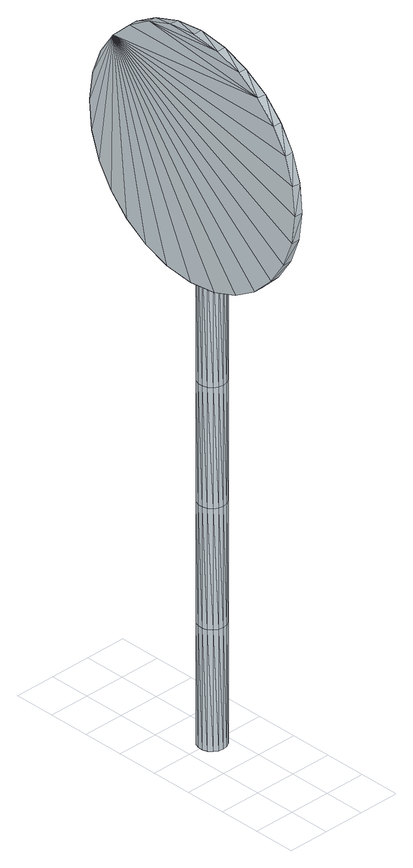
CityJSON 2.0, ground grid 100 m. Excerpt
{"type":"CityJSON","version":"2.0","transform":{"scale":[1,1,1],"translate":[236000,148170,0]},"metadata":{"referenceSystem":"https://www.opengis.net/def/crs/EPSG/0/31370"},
"CityObjects":{
"object1":{"type":"GenericCityObject","attributes":{"cluster":35,"mean_distance_to_centroid":0.000975,"new_centroid_x":235955.31,"new_centroid_y":148548.09,"mean_distance_to_camera":3.19,"H1":0,"H2":0,"Z_final":108.23,"cluster2":1,"proj_x":235953.78,"proj_y":148550.45,"id_line":62844,"bearing_l":57.14,"distance":2.81,"orientation":"right","G_obj":57.14},"geometry":[{"type":"MultiSurface","lod":"2","boundaries":[[[0,1,2]],[[2,1,3]],[[3,1,4]],[[4,1,5]],[[5,1,6]],[[1,7,6]],[[1,8,7]],[[1,9,8]],[[1,10,9]],[[1,11,10]],[[1,12,11]],[[1,13,12]],[[1,14,13]],[[15,14,1]],[[16,15,1]],[[17,16,1]],[[18,17,1]],[[0,18,1]],[[19,20,0]],[[19,0,2]],[[21,19,2]],[[21,2,3]],[[21,3,22]],[[22,3,4]],[[22,4,23]],[[23,4,5]],[[23,5,24]],[[24,5,6]],[[24,6,25]],[[25,6,7]],[[25,7,26]],[[26,7,8]],[[26,8,27]],[[8,9,27]],[[27,9,28]],[[9,10,28]],[[10,29,28]],[[10,11,29]],[[11,30,29]],[[11,12,30]],[[30,12,31]],[[31,12,13]],[[31,13,32]],[[32,13,14]],[[32,14,33]],[[33,14,15]],[[33,15,34]],[[34,15,16]],[[34,16,35]],[[35,16,17]],[[36,35,17]],[[18,36,17]],[[20,36,18]],[[20,18,0]],[[37,38,20]],[[37,20,19]],[[39,37,19]],[[21,39,19]],[[39,21,40]],[[40,21,22]],[[40,22,41]],[[41,22,23]],[[41,23,42]],[[42,23,24]],[[42,24,43]],[[43,24,25]],[[43,25,44]],[[44,25,26]],[[26,45,44]],[[26,27,45]],[[27,46,45]],[[27,28,46]],[[28,47,46]],[[28,29,47]],[[47,29,48]],[[29,30,48]],[[48,30,49]],[[49,30,31]],[[49,31,50]],[[50,31,32]],[[50,32,51]],[[51,32,33]],[[51,33,52]],[[52,33,34]],[[52,34,53]],[[53,34,35]],[[54,53,35]],[[54,35,36]],[[38,54,36]],[[38,36,20]],[[55,56,38]],[[55,38,37]],[[57,55,37]],[[57,37,39]],[[57,39,58]],[[58,39,40]],[[58,40,59]],[[59,40,41]],[[59,41,60]],[[60,41,42]],[[60,42,61]],[[61,42,43]],[[61,43,62]],[[62,43,44]],[[44,63,62]],[[44,45,63]],[[45,64,63]],[[45,46,64]],[[46,65,64]],[[46,47,65]],[[47,66,65]],[[47,48,66]],[[66,48,67]],[[67,48,49]],[[67,49,68]],[[68,49,50]],[[68,50,69]],[[69,50,51]],[[69,51,70]],[[70,51,52]],[[70,52,71]],[[71,52,53]],[[72,71,53]],[[72,53,54]],[[56,72,54]],[[56,54,38]],[[73,74,56]],[[73,56,55]],[[75,73,55]],[[75,55,57]],[[75,57,76]],[[76,57,58]],[[76,58,77]],[[77,58,59]],[[77,59,78]],[[78,59,60]],[[78,60,79]],[[79,60,61]],[[79,61,80]],[[80,61,62]],[[62,81,80]],[[62,63,81]],[[63,82,81]],[[63,64,82]],[[64,83,82]],[[64,65,83]],[[65,84,83]],[[65,66,84]],[[84,66,85]],[[85,66,67]],[[85,67,86]],[[86,67,68]],[[86,68,87]],[[87,68,69]],[[87,69,88]],[[88,69,70]],[[88,70,89]],[[89,70,71]],[[90,89,71]],[[90,71,72]],[[74,90,72]],[[74,72,56]],[[91,92,74]],[[91,74,73]],[[93,91,73]],[[93,73,75]],[[93,75,94]],[[94,75,76]],[[94,76,95]],[[95,76,77]],[[95,77,96]],[[96,77,78]],[[96,78,97]],[[97,78,79]],[[97,79,98]],[[98,79,80]],[[80,99,98]],[[80,81,99]],[[81,100,99]],[[81,82,100]],[[82,101,100]],[[82,83,101]],[[83,102,101]],[[83,84,102]],[[102,84,103]],[[103,84,85]],[[103,85,104]],[[104,85,86]],[[104,86,105]],[[105,86,87]],[[105,87,106]],[[106,87,88]],[[106,88,107]],[[107,88,89]],[[108,107,89]],[[108,89,90]],[[92,108,90]],[[92,90,74]],[[92,91,109]],[[91,93,109]],[[93,94,109]],[[94,95,109]],[[95,96,109]],[[109,96,97]],[[109,97,98]],[[109,98,99]],[[109,99,100]],[[109,100,101]],[[109,101,102]],[[109,102,103]],[[109,103,104]],[[105,109,104]],[[106,109,105]],[[107,109,106]],[[108,109,107]],[[92,109,108]],[[110,111,112]],[[113,112,114]],[[115,112,113]],[[116,112,115]],[[117,112,116]],[[118,112,117]],[[119,112,118]],[[120,112,119]],[[121,112,120]],[[122,112,121]],[[122,123,112]],[[123,110,112]],[[111,124,112]],[[124,125,112]],[[125,126,112]],[[126,127,112]],[[127,128,112]],[[128,129,112]],[[129,130,112]],[[130,131,112]],[[112,131,132]],[[131,133,132]],[[131,134,133]],[[133,134,135]],[[133,135,136]],[[135,137,136]],[[133,136,138]],[[136,139,138]],[[136,137,139]],[[137,140,139]],[[137,135,140]],[[135,141,140]],[[135,134,141]],[[134,142,141]],[[134,131,142]],[[131,143,142]],[[131,130,143]],[[143,130,144]],[[144,130,129]],[[144,129,145]],[[145,129,128]],[[145,128,146]],[[146,127,147]],[[147,127,126]],[[147,126,148]],[[148,126,125]],[[148,125,149]],[[149,125,124]],[[150,149,124]],[[150,124,111]],[[151,150,111]],[[151,111,110]],[[152,151,110]],[[152,110,123]],[[146,128,127]],[[153,123,122]],[[154,153,122]],[[154,122,121]],[[155,154,121]],[[155,121,120]],[[156,155,120]],[[156,120,119]],[[157,156,119]],[[157,119,118]],[[157,118,158]],[[158,118,117]],[[158,117,159]],[[153,152,123]],[[159,117,116]],[[159,116,160]],[[160,116,115]],[[160,115,161]],[[161,115,113]],[[161,113,162]],[[162,113,114]],[[162,114,163]],[[163,114,112]],[[163,112,164]],[[164,112,132]],[[132,165,164]],[[132,133,165]],[[133,138,165]],[[138,139,140]],[[161,162,163]],[[160,161,163]],[[159,160,163]],[[158,159,163]],[[157,158,163]],[[156,157,163]],[[155,156,163]],[[154,155,163]],[[153,154,163]],[[153,163,152]],[[152,163,151]],[[151,163,150]],[[150,163,149]],[[149,163,148]],[[148,163,147]],[[147,163,146]],[[146,163,145]],[[145,163,144]],[[144,163,143]],[[143,163,142]],[[163,164,142]],[[142,164,165]],[[142,165,141]],[[165,140,141]],[[165,138,140]],[[166,167,168]],[[168,167,169]],[[170,168,169]],[[170,169,171]],[[170,171,172]],[[172,171,173]],[[172,173,174]],[[174,173,175]],[[174,175,176]],[[176,175,177]],[[176,177,178]],[[178,177,179]],[[178,179,180]],[[180,179,181]],[[180,181,182]],[[182,181,183]],[[182,183,184]],[[184,183,185]],[[184,185,186]],[[186,185,187]],[[186,187,188]],[[188,187,189]],[[188,189,190]],[[190,189,191]],[[192,190,191]],[[192,191,193]],[[194,192,193]],[[194,193,195]],[[196,194,195]],[[196,195,197]],[[198,196,197]],[[198,197,199]],[[200,198,199]],[[200,199,201]],[[202,200,201]],[[202,201,203]],[[204,202,203]],[[204,203,205]],[[206,204,205]],[[206,205,207]],[[208,206,207]],[[208,207,209]],[[210,208,209]],[[210,209,211]],[[212,210,211]],[[212,211,213]],[[214,212,213]],[[214,213,215]],[[216,214,215]],[[216,215,217]],[[216,217,218]],[[218,217,219]],[[218,219,220]],[[220,219,221]],[[220,221,222]],[[222,221,223]],[[222,223,224]],[[224,223,225]],[[224,225,226]],[[226,225,227]],[[226,227,228]],[[228,227,229]],[[228,229,230]],[[230,229,231]],[[230,231,232]],[[232,231,233]],[[232,233,234]],[[234,233,235]],[[234,235,236]],[[236,235,237]],[[238,236,237]],[[238,237,239]],[[238,239,240]],[[240,239,241]],[[241,242,240]],[[241,243,242]],[[242,243,244]],[[244,243,245]],[[244,245,246]],[[246,245,247]],[[246,247,248]],[[248,247,249]],[[248,249,250]],[[250,249,251]],[[250,251,252]],[[252,251,253]],[[252,253,254]],[[254,253,255]],[[254,255,256]],[[256,255,257]],[[256,257,258]],[[258,257,259]],[[258,259,260]],[[260,259,261]],[[260,261,262]],[[262,261,263]],[[262,263,264]],[[264,263,265]],[[264,265,266]],[[266,265,267]],[[267,268,266]],[[267,269,268]],[[269,270,268]],[[269,271,270]],[[271,272,270]],[[271,273,272]],[[273,274,272]],[[273,275,274]],[[275,276,274]],[[275,277,276]],[[277,278,276]],[[277,279,278]],[[279,280,278]],[[279,281,280]],[[281,282,280]],[[281,283,282]],[[283,284,282]],[[283,285,284]],[[285,286,284]],[[285,287,286]],[[287,288,286]],[[287,289,288]],[[288,289,290]],[[290,289,291]],[[290,291,292]],[[292,291,293]],[[292,293,294]],[[294,293,295]],[[294,295,296]],[[296,295,297]],[[296,297,298]],[[298,297,299]],[[298,299,300]],[[300,299,301]],[[300,301,302]],[[302,301,303]],[[302,303,304]],[[304,303,305]],[[304,305,306]],[[306,305,307]],[[306,307,308]],[[308,307,309]],[[308,309,310]],[[310,309,311]],[[310,311,312]],[[312,311,313]],[[313,166,312]],[[313,167,166]],[[169,167,313]],[[169,313,171]],[[171,313,311]],[[173,171,311]],[[173,311,309]],[[175,173,309]],[[175,309,307]],[[177,175,307]],[[177,307,305]],[[179,177,305]],[[179,305,303]],[[181,179,303]],[[181,303,301]],[[183,181,301]],[[183,301,299]],[[183,299,297]],[[185,183,297]],[[185,297,295]],[[187,185,295]],[[187,295,293]],[[187,293,291]],[[189,187,291]],[[189,291,289]],[[189,289,287]],[[189,287,285]],[[191,189,285]],[[191,285,283]],[[193,191,283]],[[195,193,283]],[[195,283,281]],[[197,195,281]],[[199,197,281]],[[201,199,281]],[[201,281,279]],[[203,201,279]],[[205,203,279]],[[205,279,277]],[[205,277,207]],[[207,277,209]],[[209,277,275]],[[209,275,211]],[[211,275,273]],[[211,273,213]],[[213,273,271]],[[213,271,215]],[[215,271,269]],[[215,269,217]],[[217,269,219]],[[219,269,267]],[[219,267,221]],[[221,267,265]],[[221,265,223]],[[223,265,263]],[[223,263,225]],[[225,263,261]],[[225,261,227]],[[227,261,259]],[[227,259,229]],[[229,259,257]],[[229,257,255]],[[229,255,231]],[[231,255,253]],[[231,253,233]],[[233,253,251]],[[233,251,235]],[[251,249,235]],[[235,249,247]],[[235,247,237]],[[247,245,237]],[[237,245,243]],[[237,243,239]],[[239,243,241]],[[238,240,242]],[[168,312,166]],[[170,312,168]],[[170,310,312]],[[172,310,170]],[[172,308,310]],[[174,308,172]],[[174,306,308]],[[176,306,174]],[[176,304,306]],[[178,304,176]],[[178,302,304]],[[180,302,178]],[[180,300,302]],[[182,300,180]],[[182,298,300]],[[182,296,298]],[[184,296,182]],[[184,294,296]],[[186,294,184]],[[186,292,294]],[[186,290,292]],[[188,290,186]],[[188,288,290]],[[188,286,288]],[[188,284,286]],[[190,284,188]],[[190,282,284]],[[192,282,190]],[[194,282,192]],[[194,280,282]],[[196,280,194]],[[198,280,196]],[[200,280,198]],[[200,278,280]],[[202,278,200]],[[204,278,202]],[[204,276,278]],[[204,206,276]],[[206,208,276]],[[208,274,276]],[[208,210,274]],[[210,272,274]],[[210,212,272]],[[212,270,272]],[[212,214,270]],[[214,268,270]],[[214,216,268]],[[216,218,268]],[[218,266,268]],[[218,220,266]],[[220,264,266]],[[220,222,264]],[[222,262,264]],[[222,224,262]],[[224,260,262]],[[224,226,260]],[[226,258,260]],[[226,228,258]],[[228,256,258]],[[228,254,256]],[[228,230,254]],[[230,252,254]],[[230,232,252]],[[232,250,252]],[[232,234,250]],[[250,234,248]],[[234,246,248]],[[234,236,246]],[[246,236,244]],[[236,242,244]],[[236,238,242]],[[314,315,316]],[[316,315,317]],[[318,316,317]],[[318,317,319]],[[318,319,320]],[[320,319,321]],[[320,321,322]],[[322,321,323]],[[322,323,324]],[[324,323,325]],[[324,325,326]],[[326,325,327]],[[326,327,328]],[[328,327,329]],[[328,329,330]],[[330,329,331]],[[330,331,332]],[[332,331,333]],[[332,333,334]],[[334,333,335]],[[334,335,336]],[[336,335,337]],[[336,337,338]],[[338,337,339]],[[340,338,339]],[[340,339,341]],[[342,340,341]],[[342,341,343]],[[344,342,343]],[[344,343,345]],[[346,344,345]],[[346,345,347]],[[348,346,347]],[[348,347,349]],[[350,348,349]],[[350,349,351]],[[352,350,351]],[[352,351,353]],[[354,352,353]],[[354,353,355]],[[356,354,355]],[[356,355,357]],[[358,356,357]],[[358,357,359]],[[360,358,359]],[[360,359,361]],[[362,360,361]],[[362,361,363]],[[364,362,363]],[[364,363,365]],[[364,365,366]],[[366,365,367]],[[366,367,368]],[[368,367,369]],[[368,369,370]],[[370,369,371]],[[370,371,372]],[[372,371,373]],[[372,373,374]],[[374,373,375]],[[374,375,376]],[[376,375,377]],[[376,377,378]],[[378,377,379]],[[378,379,380]],[[380,379,381]],[[380,381,382]],[[382,381,383]],[[382,383,384]],[[384,383,385]],[[386,384,385]],[[386,385,387]],[[386,387,388]],[[388,387,389]],[[389,390,388]],[[389,391,390]],[[390,391,392]],[[392,391,393]],[[392,393,394]],[[394,393,395]],[[394,395,396]],[[396,395,397]],[[396,397,398]],[[398,397,399]],[[398,399,400]],[[400,399,401]],[[400,401,402]],[[402,401,403]],[[402,403,404]],[[404,403,405]],[[404,405,406]],[[406,405,407]],[[406,407,408]],[[408,407,409]],[[408,409,410]],[[410,409,411]],[[410,411,412]],[[412,411,413]],[[412,413,414]],[[414,413,415]],[[415,416,414]],[[415,417,416]],[[417,418,416]],[[417,419,418]],[[419,420,418]],[[419,421,420]],[[421,422,420]],[[421,423,422]],[[423,424,422]],[[423,425,424]],[[425,426,424]],[[425,427,426]],[[427,428,426]],[[427,429,428]],[[429,430,428]],[[429,431,430]],[[431,432,430]],[[431,433,432]],[[433,434,432]],[[433,435,434]],[[435,436,434]],[[435,437,436]],[[436,437,438]],[[438,437,439]],[[438,439,440]],[[440,439,441]],[[440,441,442]],[[442,441,443]],[[442,443,444]],[[444,443,445]],[[444,445,446]],[[446,445,447]],[[446,447,448]],[[448,447,449]],[[448,449,450]],[[450,449,451]],[[450,451,452]],[[452,451,453]],[[452,453,454]],[[454,453,455]],[[454,455,456]],[[456,455,457]],[[456,457,458]],[[458,457,459]],[[458,459,460]],[[460,459,461]],[[461,314,460]],[[461,315,314]],[[317,315,461]],[[317,461,319]],[[319,461,459]],[[321,319,459]],[[321,459,457]],[[323,321,457]],[[323,457,455]],[[325,323,455]],[[325,455,453]],[[327,325,453]],[[327,453,451]],[[329,327,451]],[[329,451,449]],[[331,329,449]],[[331,449,447]],[[331,447,445]],[[333,331,445]],[[333,445,443]],[[335,333,443]],[[335,443,441]],[[335,441,439]],[[337,335,439]],[[337,439,437]],[[337,437,435]],[[337,435,433]],[[339,337,433]],[[339,433,431]],[[341,339,431]],[[343,341,431]],[[343,431,429]],[[345,343,429]],[[347,345,429]],[[349,347,429]],[[349,429,427]],[[351,349,427]],[[353,351,427]],[[353,427,425]],[[353,425,355]],[[355,425,357]],[[357,425,423]],[[357,423,359]],[[359,423,421]],[[359,421,361]],[[361,421,419]],[[361,419,363]],[[363,419,417]],[[363,417,365]],[[365,417,367]],[[367,417,415]],[[367,415,369]],[[369,415,413]],[[369,413,371]],[[371,413,411]],[[371,411,373]],[[373,411,409]],[[373,409,375]],[[375,409,407]],[[375,407,377]],[[377,407,405]],[[377,405,403]],[[377,403,379]],[[379,403,401]],[[379,401,381]],[[381,401,399]],[[381,399,383]],[[399,397,383]],[[383,397,395]],[[383,395,385]],[[395,393,385]],[[385,393,391]],[[385,391,387]],[[387,391,389]],[[386,388,390]],[[316,460,314]],[[318,460,316]],[[318,458,460]],[[320,458,318]],[[320,456,458]],[[322,456,320]],[[322,454,456]],[[324,454,322]],[[324,452,454]],[[326,452,324]],[[326,450,452]],[[328,450,326]],[[328,448,450]],[[330,448,328]],[[330,446,448]],[[330,444,446]],[[332,444,330]],[[332,442,444]],[[334,442,332]],[[334,440,442]],[[334,438,440]],[[336,438,334]],[[336,436,438]],[[336,434,436]],[[336,432,434]],[[338,432,336]],[[338,430,432]],[[340,430,338]],[[342,430,340]],[[342,428,430]],[[344,428,342]],[[346,428,344]],[[348,428,346]],[[348,426,428]],[[350,426,348]],[[352,426,350]],[[352,424,426]],[[352,354,424]],[[354,356,424]],[[356,422,424]],[[356,358,422]],[[358,420,422]],[[358,360,420]],[[360,418,420]],[[360,362,418]],[[362,416,418]],[[362,364,416]],[[364,366,416]],[[366,414,416]],[[366,368,414]],[[368,412,414]],[[368,370,412]],[[370,410,412]],[[370,372,410]],[[372,408,410]],[[372,374,408]],[[374,406,408]],[[374,376,406]],[[376,404,406]],[[376,402,404]],[[376,378,402]],[[378,400,402]],[[378,380,400]],[[380,398,400]],[[380,382,398]],[[398,382,396]],[[382,394,396]],[[382,384,394]],[[394,384,392]],[[384,390,392]],[[384,386,390]]]}]}
},
"vertices":[
[64,333,2],[64,299,2],[76,331,2],[86,325,2],[94,316,2],[98,305,2],[98,293,2],[94,282,2],[86,273,2],[76,267,2],[64,265,2],[53,267,2],[43,273,2],[35,282,2],[31,293,2],[31,305,2],[35,316,2],[43,325,2],[53,331,2],[76,331,300],[64,333,300],[86,325,300],[94,316,300],[98,305,300],[98,293,300],[94,282,300],[86,273,300],[76,267,300],[64,265,300],[53,267,300],[43,273,300],[35,282,300],[31,293,300],[31,305,300],[35,316,300],[43,325,300],[53,331,300],[76,331,598],[64,333,598],[86,325,598],[94,316,598],[98,305,598],[98,293,598],[94,282,598],[86,273,598],[76,267,598],[64,265,598],[53,267,598],[43,273,598],[35,282,598],[31,293,598],[31,305,598],[35,316,598],[43,325,598],[53,331,598],[76,331,895],[64,333,895],[86,325,895],[94,316,895],[98,305,895],[98,293,895],[94,282,895],[86,273,895],[76,267,895],[64,265,895],[53,267,895],[43,273,895],[35,282,895],[31,293,895],[31,305,895],[35,316,895],[43,325,895],[53,331,895],[76,331,1193],[64,333,1193],[86,325,1193],[94,316,1193],[98,305,1193],[98,293,1193],[94,282,1193],[86,273,1193],[76,267,1193],[64,265,1193],[53,267,1193],[43,273,1193],[35,282,1193],[31,293,1193],[31,305,1193],[35,316,1193],[43,325,1193],[53,331,1193],[76,331,1491],[64,333,1491],[86,325,1491],[94,316,1491],[98,305,1491],[98,293,1491],[94,282,1491],[86,273,1491],[76,267,1491],[64,265,1491],[53,267,1491],[43,273,1491],[35,282,1491],[31,293,1491],[31,305,1491],[35,316,1491],[43,325,1491],[53,331,1491],[64,299,1491],[29,173,1185],[29,117,1221],[38,541,1645],[37,599,1525],[38,576,1589],[35,607,1456],[34,599,1387],[33,576,1324],[32,541,1268],[31,494,1221],[30,438,1185],[29,374,1162],[29,305,1154],[29,236,1162],[30,70,1268],[31,34,1324],[32,11,1387],[33,3,1456],[34,11,1525],[36,34,1589],[37,70,1645],[38,116,1692],[39,494,1692],[39,438,1727],[38,173,1727],[39,236,1750],[40,374,1750],[40,305,1758],[19,375,1750],[19,305,1758],[18,236,1750],[18,173,1728],[17,117,1692],[16,70,1645],[15,34,1589],[13,11,1526],[12,3,1457],[11,11,1387],[10,34,1324],[9,70,1268],[8,117,1221],[8,173,1185],[8,236,1163],[8,305,1155],[8,375,1163],[9,438,1185],[10,494,1221],[11,541,1268],[12,577,1324],[13,599,1387],[14,607,1457],[16,599,1526],[17,577,1589],[17,541,1645],[18,494,1692],[19,438,1728],[21,409,1304],[21,409,1265],[55,408,1304],[55,408,1265],[55,390,1304],[55,390,1265],[77,381,1304],[77,381,1265],[80,380,1304],[80,380,1265],[84,378,1304],[84,378,1265],[87,377,1304],[87,377,1265],[90,375,1304],[90,375,1265],[94,373,1304],[94,373,1265],[97,371,1304],[97,371,1265],[100,369,1304],[100,369,1265],[110,361,1304],[110,361,1265],[113,359,1304],[113,359,1265],[115,356,1304],[115,356,1265],[117,353,1304],[117,353,1265],[119,350,1304],[119,350,1265],[120,347,1304],[120,347,1265],[120,343,1304],[120,343,1265],[121,339,1304],[121,339,1265],[120,305,1304],[120,305,1265],[117,286,1304],[117,286,1265],[116,281,1304],[116,281,1265],[115,276,1304],[115,276,1265],[113,271,1304],[113,271,1265],[110,267,1304],[110,267,1265],[107,263,1304],[107,263,1265],[103,260,1304],[103,260,1265],[99,257,1304],[99,257,1265],[94,254,1304],[94,254,1265],[89,252,1304],[89,252,1265],[84,250,1304],[84,250,1265],[79,249,1304],[79,249,1265],[74,248,1304],[74,248,1265],[69,247,1304],[69,247,1265],[64,247,1304],[64,247,1265],[52,247,1304],[52,247,1265],[50,222,1304],[50,222,1265],[21,220,1304],[21,220,1265],[21,252,1304],[21,252,1265],[42,266,1304],[42,266,1265],[58,265,1304],[58,265,1265],[61,265,1304],[61,265,1265],[65,265,1304],[65,265,1265],[68,265,1304],[68,265,1265],[71,266,1304],[71,266,1265],[75,266,1304],[75,266,1265],[78,267,1304],[78,267,1265],[81,268,1304],[81,268,1265],[84,269,1304],[84,269,1265],[87,271,1304],[87,271,1265],[89,273,1304],[89,273,1265],[91,275,1304],[91,275,1265],[93,277,1304],[93,277,1265],[94,280,1304],[94,280,1265],[94,283,1304],[94,283,1265],[96,303,1304],[96,303,1265],[96,340,1304],[96,340,1265],[96,342,1304],[96,342,1265],[95,344,1304],[95,344,1265],[94,346,1304],[94,346,1265],[93,348,1304],[93,348,1265],[92,350,1304],[92,350,1265],[90,351,1304],[90,351,1265],[88,352,1304],[88,352,1265],[88,353,1304],[88,353,1265],[86,354,1304],[86,354,1265],[84,355,1304],[84,355,1265],[81,356,1304],[81,356,1265],[79,356,1304],[79,356,1265],[77,357,1304],[77,357,1265],[74,358,1304],[74,358,1265],[72,358,1304],[72,358,1265],[51,362,1304],[51,362,1265],[27,376,1304],[27,376,1265],[29,409,1473],[29,409,1434],[63,408,1473],[63,408,1434],[63,390,1473],[63,390,1434],[85,381,1473],[85,381,1434],[88,380,1473],[88,380,1434],[92,378,1473],[92,378,1434],[95,377,1473],[95,377,1434],[99,375,1473],[99,375,1434],[102,373,1473],[102,373,1434],[105,371,1473],[105,371,1434],[108,369,1473],[108,369,1434],[118,361,1473],[118,361,1434],[121,359,1473],[121,359,1434],[123,356,1473],[123,356,1434],[125,353,1473],[125,353,1434],[127,350,1473],[127,350,1434],[128,347,1473],[128,347,1434],[128,343,1473],[128,343,1434],[129,339,1473],[129,339,1434],[128,305,1473],[128,305,1434],[125,286,1473],[125,286,1434],[125,281,1473],[125,281,1434],[123,276,1473],[123,276,1434],[121,271,1473],[121,271,1434],[118,267,1473],[118,267,1434],[115,263,1473],[115,263,1434],[111,260,1473],[111,260,1434],[107,257,1473],[107,257,1434],[102,254,1473],[102,254,1434],[97,252,1473],[97,252,1434],[92,250,1473],[92,250,1434],[87,249,1473],[87,249,1434],[82,248,1473],[82,248,1434],[77,247,1473],[77,247,1434],[72,247,1473],[72,247,1434],[60,247,1473],[60,247,1434],[58,222,1473],[58,222,1434],[29,220,1473],[29,220,1434],[29,252,1473],[29,252,1434],[50,266,1473],[50,266,1434],[66,265,1473],[66,265,1434],[69,265,1473],[69,265,1434],[73,265,1473],[73,265,1434],[76,265,1473],[76,265,1434],[79,266,1473],[79,266,1434],[83,266,1473],[83,266,1434],[86,267,1473],[86,267,1434],[89,268,1473],[89,268,1434],[92,269,1473],[92,269,1434],[95,271,1473],[95,271,1434],[97,273,1473],[97,273,1434],[99,275,1473],[99,275,1434],[101,277,1473],[101,277,1434],[102,280,1473],[102,280,1434],[102,283,1473],[102,283,1434],[104,303,1473],[104,303,1434],[104,340,1473],[104,340,1434],[104,342,1473],[104,342,1434],[103,344,1473],[103,344,1434],[102,346,1473],[102,346,1434],[101,348,1473],[101,348,1434],[100,350,1473],[100,350,1434],[98,351,1473],[98,351,1434],[96,352,1473],[96,352,1434],[96,353,1473],[96,353,1434],[94,354,1473],[94,354,1434],[92,355,1473],[92,355,1434],[89,356,1473],[89,356,1434],[87,356,1473],[87,356,1434],[85,357,1473],[85,357,1434],[82,358,1473],[82,358,1434],[80,358,1473],[80,358,1434],[59,362,1473],[59,362,1434],[35,376,1473],[35,376,1434]
]}
